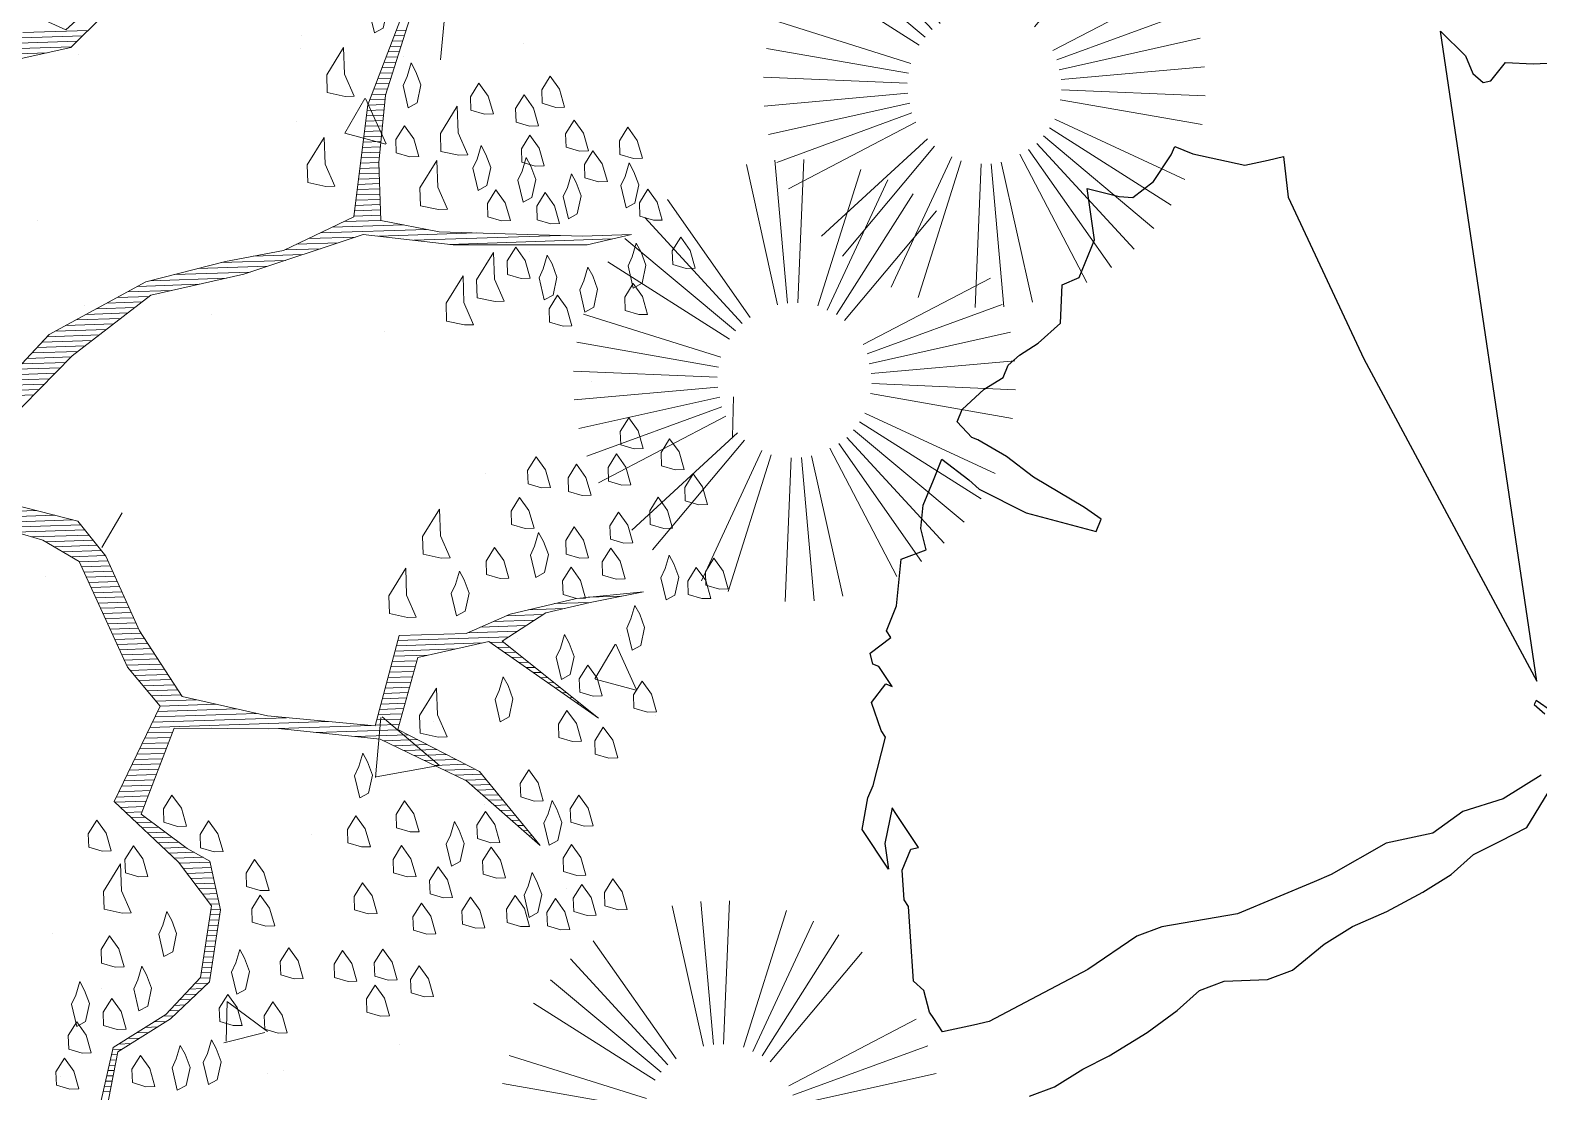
# Model space of a CAD drawing. Header units: millimetres. Extents: x 111 to 1506, y 14 to 566.
# Drawn here: x 237.52 to 239.517, y 90.406 to 91.812 of the extents above; entities that cross this region are included whole.
import ezdxf

# ---------------------------------------------------------------- set-up
doc = ezdxf.new("R2010")
doc.units = ezdxf.units.MM
for name, color, linetype, lineweight in [('ARBOLES', 78, 'Continuous', 5), ('G', 254, 'Continuous', 5), ('PALMERAS114', 114, 'Continuous', 5)]:
    doc.layers.add(name, color=color, linetype=linetype, lineweight=lineweight)
doc.layers.add('fer', color=8, linetype='Continuous')
doc.styles.add('ATTR', font='romans.shx', dxfattribs={"width": 0.8, "height": 2.52})

# ---------------------------------------------------------------- blocks, each defined once
blk = doc.blocks.new('tr')
at = {"layer": 'fer', "color": 97}
for p, q in [((1378.8779, 205.8508), (1378.8243, 205.8595)), ((1378.8779, 205.8508), (1378.8243, 205.8595)), ((1378.9076, 205.8248), (1378.8779, 205.8508)), ((1378.9076, 205.8248), (1378.8779, 205.8508)), ((1378.7231, 205.8248), (1378.7172, 205.7988)), ((1378.7231, 205.8248), (1378.7172, 205.7988)), ((1378.8065, 205.8422), (1378.8541, 205.8075)), ((1378.8065, 205.8422), (1378.8541, 205.8075)), ((1378.9374, 205.7988), (1378.9076, 205.8248)), ((1378.9374, 205.7988), (1378.9076, 205.8248)), ((1378.7231, 205.7988), (1378.7291, 205.8162)), ((1378.7231, 205.7988), (1378.7291, 205.8162)), ((1378.8541, 205.8075), (1378.8898, 205.7642)), ((1378.8541, 205.8075), (1378.8898, 205.7642)), ((1378.6934, 205.7902), (1377.9435, 205.3482)), ((1378.6934, 205.7902), (1377.9435, 205.3482)), ((1378.3839, 205.4175), (1378.6934, 205.7902)), ((1378.3839, 205.4175), (1378.6934, 205.7902)), ((1378.7172, 205.7988), (1378.7231, 205.7988)), ((1378.7172, 205.7988), (1378.7231, 205.7988)), ((1378.9731, 205.7815), (1378.9374, 205.7988)), ((1378.9731, 205.7815), (1378.9374, 205.7988)), ((1378.8898, 205.7642), (1378.9314, 205.7382)), ((1378.8898, 205.7642), (1378.9314, 205.7382)), ((1379.0088, 205.7555), (1378.9731, 205.7815)), ((1379.0088, 205.7555), (1378.9731, 205.7815)), ((1379.0505, 205.7208), (1379.0088, 205.7555)), ((1379.0505, 205.7208), (1379.0088, 205.7555)), ((1378.9314, 205.7382), (1378.9671, 205.6862)), ((1378.9314, 205.7382), (1378.9671, 205.6862)), ((1379.0862, 205.6862), (1379.0505, 205.7208)), ((1379.0862, 205.6862), (1379.0505, 205.7208)), ((1378.9671, 205.6862), (1379.0326, 205.6342)), ((1378.9671, 205.6862), (1379.0326, 205.6342)), ((1379.1219, 205.6602), (1379.0862, 205.6862)), ((1379.1219, 205.6602), (1379.0862, 205.6862)), ((1379.1695, 205.6342), (1379.1219, 205.6602)), ((1379.1695, 205.6342), (1379.1219, 205.6602)), ((1379.0326, 205.6342), (1379.0505, 205.6169)), ((1379.0326, 205.6342), (1379.0505, 205.6169)), ((1379.1933, 205.6082), (1379.1695, 205.6342)), ((1379.1933, 205.6082), (1379.1695, 205.6342)), ((1379.0505, 205.6169), (1379.1278, 205.5389)), ((1379.0505, 205.6169), (1379.1278, 205.5389)), ((1379.2171, 205.5562), (1379.1933, 205.6082)), ((1379.2171, 205.5562), (1379.1933, 205.6082)), ((1379.2409, 205.5302), (1379.2171, 205.5562)), ((1379.2409, 205.5302), (1379.2171, 205.5562)), ((1379.1278, 205.5389), (1379.1814, 205.4522)), ((1379.1278, 205.5389), (1379.1814, 205.4522)), ((1379.2766, 205.5129), (1379.2409, 205.5302)), ((1379.2766, 205.5129), (1379.2409, 205.5302)), ((1377.9376, 205.4782), (1377.9257, 205.5042)), ((1377.9376, 205.4782), (1377.9257, 205.5042)), ((1379.3182, 205.4869), (1379.2766, 205.5129)), ((1379.3182, 205.4869), (1379.2766, 205.5129)), ((1379.3659, 205.4522), (1379.3182, 205.4869)), ((1379.3659, 205.4522), (1379.3182, 205.4869)), ((1377.9495, 205.4435), (1377.9376, 205.4782)), ((1377.9495, 205.4435), (1377.9376, 205.4782)), ((1377.9793, 205.4349), (1377.9495, 205.4435)), ((1377.9793, 205.4349), (1377.9495, 205.4435)), ((1379.1814, 205.4522), (1379.2052, 205.4262)), ((1379.1814, 205.4522), (1379.2052, 205.4262)), ((1379.3956, 205.4262), (1379.3659, 205.4522)), ((1379.3956, 205.4262), (1379.3659, 205.4522)), ((1377.9852, 205.4262), (1377.9793, 205.4349)), ((1377.9852, 205.4262), (1377.9793, 205.4349)), ((1377.9793, 205.4089), (1377.9852, 205.4262)), ((1377.9793, 205.4089), (1377.9852, 205.4262)), ((1379.2052, 205.4262), (1379.2706, 205.3829)), ((1379.2052, 205.4262), (1379.2706, 205.3829)), ((1379.4313, 205.4002), (1379.3956, 205.4262)), ((1379.4313, 205.4002), (1379.3956, 205.4262)), ((1377.9614, 205.3915), (1377.9793, 205.4089)), ((1377.9614, 205.3915), (1377.9793, 205.4089)), ((1378.2232, 205.2442), (1378.3839, 205.4175)), ((1378.2232, 205.2442), (1378.3839, 205.4175)), ((1377.9435, 205.3482), (1377.9614, 205.3915)), ((1377.9435, 205.3482), (1377.9614, 205.3915)), ((1379.4551, 205.3742), (1379.4313, 205.4002)), ((1379.4551, 205.3742), (1379.4313, 205.4002)), ((1379.2706, 205.3829), (1379.3421, 205.3222)), ((1379.2706, 205.3829), (1379.3421, 205.3222)), ((1377.9435, 205.3482), (1377.9435, 205.3482)), ((1377.9435, 205.3482), (1377.9435, 205.3482)), ((1379.3421, 205.3222), (1379.3837, 205.2876)), ((1379.3421, 205.3222), (1379.3837, 205.2876)), ((1379.3837, 205.2876), (1379.3956, 205.2702)), ((1379.3837, 205.2876), (1379.3956, 205.2702)), ((1379.3956, 205.2702), (1379.4135, 205.2442)), ((1379.3956, 205.2702), (1379.4135, 205.2442)), ((1378.1756, 205.2182), (1378.2232, 205.2442)), ((1378.1756, 205.2182), (1378.2232, 205.2442)), ((1379.4135, 205.2442), (1379.4194, 205.2356)), ((1379.4135, 205.2442), (1379.4135, 205.2442)), ((1379.4135, 205.2442), (1379.4194, 205.2356)), ((1379.4135, 205.2442), (1379.4135, 205.2442)), ((1379.4194, 205.2356), (1379.4075, 205.2182)), ((1379.4194, 205.2356), (1379.4075, 205.2182)), ((1378.1756, 205.2182), (1378.1756, 205.2182)), ((1378.1756, 205.2182), (1378.1756, 205.2182)), ((1378.1875, 205.2009), (1378.1756, 205.2182)), ((1378.1756, 205.2182), (1378.1756, 205.2182)), ((1378.1756, 205.2182), (1378.1756, 205.2182)), ((1378.1875, 205.2009), (1378.1756, 205.2182)), ((1379.4016, 205.2096), (1379.3778, 205.1922)), ((1379.4016, 205.2096), (1379.3778, 205.1922)), ((1379.4075, 205.2182), (1379.4016, 205.2096)), ((1379.4075, 205.2182), (1379.4016, 205.2096)), ((1378.2054, 205.1749), (1378.1875, 205.2009)), ((1378.2054, 205.1749), (1378.1875, 205.2009)), ((1379.3778, 205.1922), (1379.3718, 205.1749)), ((1379.3778, 205.1922), (1379.3718, 205.1749)), ((1379.3778, 205.1922), (1379.3778, 205.1922)), ((1379.3778, 205.1922), (1379.3778, 205.1922)), ((1379.3778, 205.1922), (1379.3778, 205.1922)), ((1379.3778, 205.1922), (1379.3778, 205.1922)), ((1378.2113, 205.1402), (1378.2054, 205.1749)), ((1378.2113, 205.1402), (1378.2054, 205.1749)), ((1378.7112, 205.1749), (1378.7053, 205.1489)), ((1378.7112, 205.1749), (1378.7053, 205.1489)), ((1378.7291, 205.1749), (1378.7112, 205.1749)), ((1378.7291, 205.1749), (1378.7112, 205.1749)), ((1378.741, 205.0796), (1378.7291, 205.1749)), ((1378.741, 205.0796), (1378.7291, 205.1749)), ((1379.3718, 205.1749), (1379.3182, 205.1489)), ((1379.3718, 205.1749), (1379.3182, 205.1489)), ((1378.7053, 205.1489), (1378.6934, 205.0709)), ((1378.7053, 205.1489), (1378.6934, 205.0709)), ((1379.3182, 205.1489), (1379.2825, 205.1316)), ((1379.3182, 205.1489), (1379.2825, 205.1316)), ((1379.3182, 205.1489), (1379.3182, 205.1489)), ((1379.3182, 205.1489), (1379.3182, 205.1489)), ((1378.2113, 205.1402), (1378.2113, 205.1402)), ((1378.2173, 205.1056), (1378.2113, 205.1402)), ((1378.2113, 205.1402), (1378.2113, 205.1402)), ((1378.2173, 205.1056), (1378.2113, 205.1402)), ((1379.2825, 205.1316), (1379.2766, 205.1229)), ((1379.2825, 205.1316), (1379.2766, 205.1229)), ((1378.2173, 205.0796), (1378.2173, 205.1056)), ((1378.2173, 205.0796), (1378.2173, 205.1056)), ((1379.2052, 205.1142), (1379.1754, 205.0709)), ((1379.2052, 205.1142), (1379.1754, 205.0709)), ((1379.2111, 205.1056), (1379.2052, 205.1142)), ((1379.2111, 205.1056), (1379.2052, 205.1142)), ((1379.2409, 205.1056), (1379.2111, 205.1056)), ((1379.2409, 205.1056), (1379.2111, 205.1056)), ((1379.2766, 205.1229), (1379.2409, 205.1056)), ((1379.2766, 205.1229), (1379.2409, 205.1056)), ((1379.2468, 205.0882), (1379.2111, 205.0363)), ((1379.2468, 205.0882), (1379.2111, 205.0363)), ((1379.2171, 205.0709), (1379.2468, 205.0882)), ((1379.2171, 205.0709), (1379.2468, 205.0882)), ((1378.2292, 205.0796), (1378.2173, 205.0796)), ((1378.2292, 205.0796), (1378.2173, 205.0796)), ((1378.2709, 205.0709), (1378.2292, 205.0796)), ((1378.2709, 205.0709), (1378.2292, 205.0796)), ((1378.3006, 205.0536), (1378.2709, 205.0709)), ((1378.3006, 205.0536), (1378.2709, 205.0709)), ((1378.6934, 205.0709), (1378.6815, 205.0276)), ((1378.6934, 205.0709), (1378.6815, 205.0276)), ((1378.735, 205.0103), (1378.741, 205.0796)), ((1378.735, 205.0103), (1378.741, 205.0796)), ((1379.1695, 205.0622), (1379.2171, 205.0709)), ((1379.1754, 205.0709), (1379.1695, 205.0622)), ((1379.1695, 205.0622), (1379.2171, 205.0709)), ((1379.1754, 205.0709), (1379.1695, 205.0622)), ((1378.3066, 205.0363), (1378.3006, 205.0536)), ((1378.3066, 205.0363), (1378.3006, 205.0536)), ((1378.3125, 204.9929), (1378.3066, 205.0363)), ((1378.3125, 204.9929), (1378.3066, 205.0363)), ((1378.372, 205.0276), (1378.3125, 204.9929)), ((1378.372, 205.0276), (1378.3125, 204.9929)), ((1378.3839, 205.0276), (1378.372, 205.0276)), ((1378.3839, 205.0276), (1378.372, 205.0276)), ((1378.4256, 205.0276), (1378.3839, 205.0276)), ((1378.4256, 205.0276), (1378.3839, 205.0276)), ((1378.4434, 205.0103), (1378.4256, 205.0276)), ((1378.4434, 205.0103), (1378.4256, 205.0276)), ((1378.491, 205.0276), (1378.4434, 205.0103)), ((1378.491, 205.0276), (1378.4434, 205.0103)), ((1378.5268, 205.0103), (1378.491, 205.0276)), ((1378.5268, 205.0103), (1378.491, 205.0276)), ((1378.6815, 205.0276), (1378.6755, 204.9843)), ((1378.6815, 205.0276), (1378.6755, 204.9843)), ((1379.1516, 205.0276), (1379.0862, 205.0189)), ((1379.1516, 205.0276), (1379.0862, 205.0189)), ((1379.1695, 205.0276), (1379.1516, 205.0276)), ((1379.1695, 205.0276), (1379.1516, 205.0276)), ((1379.2111, 205.0363), (1379.1695, 205.0276)), ((1379.2111, 205.0363), (1379.1695, 205.0276)), ((1378.5506, 204.9929), (1378.5268, 205.0103)), ((1378.5506, 204.9929), (1378.5268, 205.0103)), ((1378.7291, 204.9929), (1378.735, 205.0103)), ((1378.7291, 204.9929), (1378.735, 205.0103)), ((1379.0802, 205.0103), (1379.0505, 204.9843)), ((1379.0802, 205.0103), (1379.0505, 204.9843)), ((1379.0862, 205.0189), (1379.0802, 205.0103)), ((1379.0862, 205.0189), (1379.0802, 205.0103)), ((1379.0862, 205.0189), (1379.0862, 205.0189)), ((1379.0862, 205.0189), (1379.0862, 205.0189)), ((1378.5684, 204.9843), (1378.5506, 204.9929)), ((1378.5684, 204.9843), (1378.5506, 204.9929)), ((1378.5863, 204.9843), (1378.5684, 204.9843)), ((1378.5863, 204.9843), (1378.5684, 204.9843)), ((1378.6101, 204.9669), (1378.5863, 204.9843)), ((1378.6101, 204.9669), (1378.5863, 204.9843)), ((1378.6755, 204.9843), (1378.6755, 204.9756)), ((1378.6755, 204.9843), (1378.6755, 204.9756)), ((1378.7172, 204.9496), (1378.7291, 204.9929)), ((1378.7172, 204.9496), (1378.7291, 204.9929)), ((1379.0207, 205.0016), (1379.0028, 204.9756)), ((1379.0207, 205.0016), (1379.0028, 204.9756)), ((1379.0207, 204.9929), (1379.0207, 205.0016)), ((1379.0207, 204.9929), (1379.0207, 205.0016)), ((1379.0505, 204.9843), (1379.0207, 204.9929)), ((1379.0505, 204.9843), (1379.0207, 204.9929)), ((1379.0505, 204.9843), (1379.0505, 204.9843)), ((1379.0505, 204.9843), (1379.0505, 204.9843)), ((1379.0505, 204.9843), (1379.0505, 204.9843)), ((1379.0505, 204.9843), (1379.0505, 204.9843)), ((1378.6458, 204.9496), (1378.6101, 204.9669)), ((1378.6458, 204.9496), (1378.6101, 204.9669)), ((1378.6755, 204.9756), (1378.6636, 204.9496)), ((1378.6755, 204.9756), (1378.6636, 204.9496)), ((1378.8362, 204.9756), (1378.8124, 204.9583)), ((1378.8362, 204.9756), (1378.8124, 204.9583)), ((1378.86, 204.9496), (1378.8362, 204.9756)), ((1378.86, 204.9496), (1378.8362, 204.9756)), ((1378.9195, 204.9669), (1378.8898, 204.9583)), ((1378.9195, 204.9669), (1378.8898, 204.9583)), ((1378.9552, 204.9669), (1378.9195, 204.9669)), ((1378.9552, 204.9669), (1378.9195, 204.9669)), ((1378.9612, 204.9756), (1378.9552, 204.9669)), ((1378.9612, 204.9756), (1378.9552, 204.9669)), ((1378.9909, 204.9583), (1378.9612, 204.9756)), ((1378.9909, 204.9583), (1378.9612, 204.9756)), ((1379.0028, 204.9669), (1378.9909, 204.9583)), ((1379.0028, 204.9669), (1378.9909, 204.9583)), ((1379.0028, 204.9756), (1379.0028, 204.9669)), ((1379.0028, 204.9756), (1379.0028, 204.9669)), ((1378.6636, 204.9496), (1378.6458, 204.9496)), ((1378.6636, 204.9496), (1378.6458, 204.9496)), ((1378.7469, 204.9496), (1378.7172, 204.9496)), ((1378.7469, 204.9496), (1378.7172, 204.9496)), ((1378.7827, 204.9496), (1378.7469, 204.9496)), ((1378.7827, 204.9496), (1378.7469, 204.9496)), ((1378.8124, 204.9583), (1378.7827, 204.9496)), ((1378.8124, 204.9583), (1378.7827, 204.9496)), ((1378.8898, 204.9583), (1378.86, 204.9496)), ((1378.8898, 204.9583), (1378.86, 204.9496))]:
    blk.add_line(p, q, dxfattribs=at)
blk = doc.blocks.new('*X16')
at = {"color": 0}
for p, q in [((17.9367, 17.35), (18.061, 17.35)), ((17.8637, 17.32), (18.0288, 17.32)), ((17.9087, 17.33), (18.0396, 17.33)), ((17.9347, 17.34), (18.0503, 17.34)), ((18.6429, 17.32), (18.6621, 17.32)), ((18.6471, 17.33), (18.6656, 17.33)), ((17.8487, 17.31), (17.9816, 17.31)), ((18.6303, 17.29), (18.6515, 17.29)), ((18.6345, 17.3), (18.6551, 17.3)), ((18.6387, 17.31), (18.6586, 17.31)), ((18.6176, 17.26), (18.6409, 17.26)), ((18.6218, 17.27), (18.6445, 17.27)), ((18.626, 17.28), (18.648, 17.28)), ((18.605, 17.23), (18.6303, 17.23)), ((18.6092, 17.24), (18.6339, 17.24)), ((18.6134, 17.25), (18.6374, 17.25)), ((18.5924, 17.2), (18.6215, 17.2)), ((18.5966, 17.21), (18.6233, 17.21)), ((18.6008, 17.22), (18.6268, 17.22)), ((18.5868, 17.18), (18.6189, 17.18)), ((18.5884, 17.19), (18.6202, 17.19)), ((18.5821, 17.15), (18.6149, 17.15)), ((18.5837, 17.16), (18.6162, 17.16)), ((18.5853, 17.17), (18.6175, 17.17)), ((18.5774, 17.12), (18.6109, 17.12)), ((18.5789, 17.13), (18.6122, 17.13)), ((18.5805, 17.14), (18.6135, 17.14)), ((18.5726, 17.09), (18.6069, 17.09)), ((18.5742, 17.1), (18.6082, 17.1)), ((18.5758, 17.11), (18.6095, 17.11)), ((18.5679, 17.06), (18.6056, 17.06)), ((18.5695, 17.07), (18.6056, 17.07)), ((18.571, 17.08), (18.6056, 17.08)), ((18.5632, 17.03), (18.6056, 17.03)), ((18.5647, 17.04), (18.6056, 17.04)), ((18.5663, 17.05), (18.6056, 17.05)), ((18.5582, 17), (18.6056, 17)), ((18.5598, 17.01), (18.6056, 17.01)), ((18.5615, 17.02), (18.6056, 17.02)), ((18.5353, 16.97), (18.6056, 16.97)), ((18.5548, 16.98), (18.6056, 16.98)), ((18.5565, 16.99), (18.6056, 16.99)), ((18.4896, 16.95), (18.6918, 16.95)), ((18.5125, 16.96), (18.6485, 16.96)), ((18.4211, 16.92), (18.4892, 16.92)), ((18.4439, 16.93), (18.523, 16.93)), ((18.4668, 16.94), (18.5567, 16.94)), ((18.6009, 16.94), (18.7864, 16.94)), ((18.6675, 16.93), (18.9464, 16.93)), ((18.7342, 16.92), (19.0449, 16.92)), ((18.2545, 16.89), (18.388, 16.89)), ((18.2995, 16.9), (18.4217, 16.9)), ((18.3608, 16.91), (18.4555, 16.91)), ((18.1392, 16.86), (18.2561, 16.86)), ((18.1645, 16.87), (18.3086, 16.87)), ((18.2095, 16.88), (18.3542, 16.88)), ((18.0792, 16.83), (18.1463, 16.83)), ((18.0992, 16.84), (18.1601, 16.84)), ((18.1192, 16.85), (18.2036, 16.85)), ((18.0192, 16.8), (18.1047, 16.8)), ((18.0392, 16.81), (18.1186, 16.81)), ((18.0592, 16.82), (18.1324, 16.82)), ((17.9635, 16.77), (18.0632, 16.77)), ((17.9792, 16.78), (18.0771, 16.78)), ((17.9992, 16.79), (18.0909, 16.79)), ((17.9435, 16.75), (18.0355, 16.75)), ((17.9535, 16.76), (18.0494, 16.76)), ((17.9135, 16.72), (17.9979, 16.72)), ((17.9235, 16.73), (18.0084, 16.73)), ((17.9335, 16.74), (18.0217, 16.74)), ((17.8835, 16.69), (17.9662, 16.69)), ((17.8935, 16.7), (17.9768, 16.7)), ((17.9035, 16.71), (17.9873, 16.71)), ((17.8535, 16.66), (17.9345, 16.66)), ((17.8635, 16.67), (17.9451, 16.67)), ((17.8735, 16.68), (17.9556, 16.68)), ((17.6822, 16.43), (17.9666, 16.43)), ((17.6839, 16.44), (17.9326, 16.44)), ((17.8145, 16.42), (18.0006, 16.42)), ((17.8617, 16.41), (18.0157, 16.41)), ((17.8916, 16.4), (18.0232, 16.4)), ((17.9216, 16.39), (18.0307, 16.39)), ((17.9473, 16.38), (18.0382, 16.38)), ((17.9633, 16.37), (18.0457, 16.37)), ((17.9793, 16.36), (18.0532, 16.36)), ((17.9953, 16.35), (18.0607, 16.35)), ((18.0106, 16.34), (18.0651, 16.34)), ((18.0147, 16.33), (18.0692, 16.33)), ((18.0189, 16.32), (18.0733, 16.32)), ((18.0231, 16.31), (18.0774, 16.31)), ((18.0272, 16.3), (18.0816, 16.3)), ((18.0314, 16.29), (18.0857, 16.29)), ((18.0356, 16.28), (18.0898, 16.28)), ((18.0397, 16.27), (18.0939, 16.27)), ((18.0439, 16.26), (18.098, 16.26)), ((18.0481, 16.25), (18.1021, 16.25)), ((18.0522, 16.24), (18.1063, 16.24)), ((18.0564, 16.23), (18.1104, 16.23)), ((18.9115, 16.23), (18.9795, 16.23)), ((18.9759, 16.24), (19.0395, 16.24)), ((18.0606, 16.22), (18.1145, 16.22)), ((18.0647, 16.21), (18.1186, 16.21)), ((18.0689, 16.2), (18.1236, 16.2)), ((18.7941, 16.2), (18.873, 16.2)), ((18.8191, 16.21), (18.8896, 16.21)), ((18.8615, 16.22), (18.9295, 16.22)), ((18.0731, 16.19), (18.1296, 16.19)), ((18.0772, 16.18), (18.1356, 16.18)), ((18.0814, 16.17), (18.1416, 16.17)), ((18.6114, 16.17), (18.823, 16.17)), ((18.7441, 16.18), (18.8396, 16.18)), ((18.7691, 16.19), (18.8563, 16.19)), ((18.0856, 16.16), (18.1476, 16.16)), ((18.0897, 16.15), (18.1536, 16.15)), ((18.0939, 16.14), (18.1596, 16.14)), ((18.6024, 16.14), (18.6667, 16.14)), ((18.6054, 16.15), (18.7201, 16.15)), ((18.6084, 16.16), (18.7734, 16.16)), ((18.7869, 16.16), (18.812, 16.16)), ((18.8002, 16.15), (18.8237, 16.15)), ((18.8135, 16.14), (18.8354, 16.14)), ((18.1004, 16.13), (18.1656, 16.13)), ((18.1082, 16.12), (18.1716, 16.12)), ((18.116, 16.11), (18.1776, 16.11)), ((18.5934, 16.11), (18.6398, 16.11)), ((18.5964, 16.12), (18.6429, 16.12)), ((18.5994, 16.13), (18.6461, 16.13)), ((18.8269, 16.13), (18.847, 16.13)), ((18.8402, 16.12), (18.8587, 16.12)), ((18.8535, 16.11), (18.8704, 16.11)), ((18.1237, 16.1), (18.1836, 16.1)), ((18.1315, 16.09), (18.1896, 16.09)), ((18.1393, 16.08), (18.1956, 16.08)), ((18.5844, 16.08), (18.6304, 16.08)), ((18.5874, 16.09), (18.6336, 16.09)), ((18.5904, 16.1), (18.6367, 16.1)), ((18.8669, 16.1), (18.882, 16.1)), ((18.8802, 16.09), (18.8937, 16.09)), ((18.8935, 16.08), (18.9054, 16.08)), ((18.1471, 16.07), (18.2239, 16.07)), ((18.1549, 16.06), (18.2619, 16.06)), ((18.5784, 16.06), (18.6242, 16.06)), ((18.5814, 16.07), (18.6273, 16.07)), ((18.9069, 16.07), (18.917, 16.07)), ((18.9202, 16.06), (18.9287, 16.06)), ((18.1392, 16.03), (18.3946, 16.03)), ((18.1444, 16.04), (18.3379, 16.04)), ((18.1497, 16.05), (18.2999, 16.05)), ((18.5694, 16.03), (18.6148, 16.03)), ((18.5724, 16.04), (18.6179, 16.04)), ((18.5754, 16.05), (18.6211, 16.05)), ((18.9335, 16.05), (18.9404, 16.05)), ((18.9469, 16.04), (18.952, 16.04)), ((18.9602, 16.03), (18.9637, 16.03)), ((18.1235, 16), (18.173, 16)), ((18.1287, 16.01), (18.1773, 16.01)), ((18.1339, 16.02), (18.4746, 16.02)), ((18.3591, 16.01), (18.5546, 16.01)), ((18.4501, 16), (18.6064, 16)), ((18.5634, 16.01), (18.6086, 16.01)), ((18.5664, 16.02), (18.6117, 16.02)), ((18.9735, 16.02), (18.9754, 16.02)), ((18.9869, 16.01), (18.987, 16.01)), ((18.1077, 15.97), (18.1604, 15.97)), ((18.113, 15.98), (18.1646, 15.98)), ((18.1182, 15.99), (18.1688, 15.99)), ((18.5234, 15.99), (18.6244, 15.99)), ((18.5781, 15.98), (18.6424, 15.98)), ((18.5971, 15.97), (18.6604, 15.97)), ((18.092, 15.94), (18.1478, 15.94)), ((18.0973, 15.95), (18.152, 15.95)), ((18.1025, 15.96), (18.1562, 15.96)), ((18.6161, 15.96), (18.6784, 15.96)), ((18.6351, 15.95), (18.6964, 15.95)), ((18.6541, 15.94), (18.7144, 15.94)), ((18.0763, 15.91), (18.1351, 15.91)), ((18.0816, 15.92), (18.1394, 15.92)), ((18.0868, 15.93), (18.1436, 15.93)), ((18.6731, 15.93), (18.7324, 15.93)), ((18.6921, 15.92), (18.7504, 15.92)), ((18.7111, 15.91), (18.7628, 15.91)), ((18.0627, 15.88), (18.1225, 15.88)), ((18.0658, 15.89), (18.1267, 15.89)), ((18.0711, 15.9), (18.1309, 15.9)), ((18.7301, 15.9), (18.7704, 15.9)), ((18.7421, 15.89), (18.7781, 15.89)), ((18.7528, 15.88), (18.7857, 15.88)), ((18.0727, 15.87), (18.1183, 15.87)), ((18.0827, 15.86), (18.1141, 15.86)), ((18.7634, 15.87), (18.7934, 15.87)), ((18.7741, 15.86), (18.801, 15.86)), ((18.0927, 15.85), (18.1197, 15.85)), ((18.1027, 15.84), (18.1322, 15.84)), ((18.1127, 15.83), (18.1447, 15.83)), ((18.7848, 15.85), (18.8087, 15.85)), ((18.7954, 15.84), (18.8163, 15.84)), ((18.8061, 15.83), (18.824, 15.83)), ((18.1227, 15.82), (18.1572, 15.82)), ((18.1327, 15.81), (18.1697, 15.81)), ((18.1427, 15.8), (18.1822, 15.8)), ((18.8168, 15.82), (18.8316, 15.82)), ((18.8274, 15.81), (18.8393, 15.81)), ((18.8381, 15.8), (18.8469, 15.8)), ((18.1527, 15.79), (18.1947, 15.79)), ((18.1627, 15.78), (18.2105, 15.78)), ((18.1727, 15.77), (18.2271, 15.77)), ((18.8488, 15.79), (18.8545, 15.79)), ((18.8594, 15.78), (18.8622, 15.78)), ((18.182, 15.76), (18.2403, 15.76)), ((18.189, 15.75), (18.2422, 15.75)), ((18.196, 15.74), (18.244, 15.74)), ((18.203, 15.73), (18.2458, 15.73)), ((18.21, 15.72), (18.2476, 15.72)), ((18.217, 15.71), (18.2494, 15.71)), ((18.224, 15.7), (18.2512, 15.7)), ((18.231, 15.69), (18.2531, 15.69)), ((18.238, 15.68), (18.2549, 15.68)), ((18.2348, 15.65), (18.2534, 15.65)), ((18.2367, 15.66), (18.2553, 15.66)), ((18.2385, 15.67), (18.2567, 15.67)), ((18.231, 15.63), (18.2497, 15.63)), ((18.2329, 15.64), (18.2515, 15.64)), ((18.2254, 15.6), (18.244, 15.6)), ((18.2273, 15.61), (18.2459, 15.61)), ((18.2292, 15.62), (18.2478, 15.62)), ((18.2198, 15.57), (18.2384, 15.57)), ((18.2217, 15.58), (18.2403, 15.58)), ((18.2235, 15.59), (18.2422, 15.59)), ((18.2132, 15.54), (18.2328, 15.54)), ((18.216, 15.55), (18.2347, 15.55)), ((18.2179, 15.56), (18.2365, 15.56)), ((18.1832, 15.51), (18.2059, 15.51)), ((18.1932, 15.52), (18.2171, 15.52)), ((18.2032, 15.53), (18.2284, 15.53)), ((18.1532, 15.48), (18.1721, 15.48)), ((18.1632, 15.49), (18.1834, 15.49)), ((18.1732, 15.5), (18.1946, 15.5)), ((18.1066, 15.45), (18.1297, 15.45)), ((18.1238, 15.46), (18.1468, 15.46)), ((18.1409, 15.47), (18.1609, 15.47)), ((18.0552, 15.42), (18.0783, 15.42)), ((18.0723, 15.43), (18.0954, 15.43)), ((18.0895, 15.44), (18.1126, 15.44)), ((18.0407, 15.4), (18.0516, 15.4)), ((18.0433, 15.41), (18.0611, 15.41)), ((18.0327, 15.37), (18.0447, 15.37)), ((18.0353, 15.38), (18.047, 15.38)), ((18.038, 15.39), (18.0493, 15.39)), ((18.0247, 15.34), (18.0378, 15.34)), ((18.0273, 15.35), (18.0401, 15.35)), ((18.03, 15.36), (18.0424, 15.36)), ((18.022, 15.33), (18.0355, 15.33))]:
    blk.add_line(p, q, dxfattribs=at)
blk = doc.blocks.new('E1E')
at = {"layer": 'ARBOLES', "ltscale": 0.2}
for p, q in [((95.1485, 59.1133), (95.1485, 59.1133)), ((94.8241, 58.9714), (94.8241, 58.9714)), ((94.8455, 58.9854), (94.8455, 58.9854)), ((94.928, 58.9668), (94.8733, 58.9268)), ((94.948, 58.9033), (94.9254, 58.9629)), ((95.1411, 58.9598), (95.1411, 58.9598)), ((94.9473, 58.9039), (94.8701, 58.9236)), ((95.2463, 58.9074), (95.2463, 58.9074)), ((94.6676, 58.8635), (94.6676, 58.8635)), ((94.9236, 58.6057), (94.9236, 58.6057)), ((94.5138, 58.5333), (94.5138, 58.5333)), ((95.1355, 58.5085), (95.1355, 58.5085)), ((94.8624, 58.4826), (94.7765, 58.4282)), ((94.8909, 58.3921), (94.8631, 58.4837)), ((95.2104, 58.4729), (95.2104, 58.4729)), ((94.6865, 58.4581), (94.6865, 58.4581)), ((95.013, 58.4632), (95.013, 58.4632)), ((94.8895, 58.3905), (94.7758, 58.4277)), ((95.4709, 58.3857), (95.4709, 58.3857)), ((94.811, 58.3666), (94.811, 58.3666)), ((94.8922, 58.3418), (94.8922, 58.3418)), ((95.3957, 58.2452), (95.4049, 58.3083)), ((94.4865, 58.2246), (94.4865, 58.2246)), ((94.5977, 58.207), (94.5304, 58.1986)), ((94.5888, 58.1437), (94.598, 58.2068)), ((94.5882, 58.1432), (94.5302, 58.1979)), ((94.7363, 58.1935), (94.7363, 58.1935)), ((94.5867, 58.1273), (94.5867, 58.1273)), ((94.8833, 57.9689), (94.8833, 57.9689)), ((95.5753, 57.9605), (95.5753, 57.9605)), ((95.3825, 57.8989), (95.3825, 57.8989)), ((95.6956, 57.8639), (95.6956, 57.8639)), ((95.1169, 57.82), (95.1169, 57.82)), ((94.5376, 57.7708), (94.5376, 57.7708)), ((94.7808, 57.7703), (94.7808, 57.7703)), ((94.5622, 57.7074), (94.5397, 57.767)), ((94.9516, 57.6149), (94.9516, 57.6149)), ((95.7341, 57.5948), (95.7341, 57.5948)), ((95.2942, 57.551), (95.227, 57.5425)), ((95.2854, 57.4877), (95.2946, 57.5508)), ((95.3729, 57.5622), (95.3729, 57.5622)), ((95.2847, 57.4872), (95.2267, 57.5419)), ((94.7552, 57.4724), (94.7552, 57.4724)), ((95.4096, 57.4529), (95.4096, 57.4529)), ((95.4163, 57.4332), (95.4163, 57.4332)), ((95.2247, 57.2935), (95.1969, 57.385)), ((95.2543, 57.4023), (95.2543, 57.4023)), ((95.0851, 57.311), (95.0851, 57.311))]:
    blk.add_line(p, q, dxfattribs=at)
for points in [[(95.5861, 58.3417), (95.4965, 58.333), (95.43, 58.3423), (95.2954, 58.4695), (95.2238, 58.5077), (95.2346, 58.6762), (95.103, 58.7267), (95.0285, 58.7715), (95.0017, 58.8842), (95.0305, 58.9594), (95.0883, 59.0397), (95.0709, 59.1488)], [(95.0608, 59.1365), (95.0789, 59.0433), (95.0211, 58.963), (94.9858, 58.8849), (95.0126, 58.7722), (95.0574, 58.7064), (95.0987, 58.7014), (95.1869, 58.6783), (95.1899, 58.5316), (95.0309, 58.4686), (94.8791, 58.4244), (94.7266, 58.4344), (94.579, 58.4856), (94.7128, 58.4127), (94.8589, 58.3998), (94.8727, 58.2812), (94.7773, 58.2154), (94.5691, 58.2629), (94.7578, 58.2067), (94.7101, 58.1387), (94.6509, 58.0967), (94.5786, 58.049), (94.6733, 58.0989), (94.7622, 58.1619), (94.8156, 58.2168), (94.9132, 58.2603), (94.8943, 58.4077), (95.0591, 58.4577), (95.1971, 58.4802), (95.2991, 58.4087), (95.3939, 58.3185), (95.4561, 58.2838), (95.5811, 58.3005)], [(95.6347, 58.2152), (95.5632, 58.0431), (95.4838, 57.9065), (95.3588, 57.8196), (95.2064, 57.6894), (95.0676, 57.651), (94.8696, 57.5706), (94.8103, 57.5286), (94.8819, 57.5605), (95.0958, 57.6402), (95.189, 57.6583), (95.2267, 57.5738), (95.2571, 57.4704), (95.2673, 57.3425)], [(95.2803, 57.3482), (95.2773, 57.495), (95.2418, 57.6273), (95.231, 57.6692), (95.3147, 57.761), (95.3935, 57.8117), (95.499, 57.8898), (95.6102, 58.0251), (95.6715, 58.1849)], [(95.8454, 57.6544), (95.75, 57.5886), (95.693, 57.4541), (95.6447, 57.3001), (95.6897, 57.0941), (95.6801, 57.308), (95.7154, 57.4563), (95.7681, 57.5655), (95.8158, 57.5633), (95.9193, 57.3834)]]:
    blk.add_lwpolyline(points, dxfattribs=at)
for points in [[(95.1273, 59.1272), (95.1497, 59.1294), (95.1584, 59.1099), (95.154, 59.0846), (95.1323, 59.0983), (95.1143, 59.1214)], [(95.0167, 59.078), (95.0391, 59.0801), (95.0478, 59.0606), (95.0435, 59.0353), (95.0218, 59.049), (95.0037, 59.0722)], [(95.1309, 59.0665), (95.1533, 59.0687), (95.162, 59.0491), (95.1577, 59.0238), (95.136, 59.0376), (95.1179, 59.0607)], [(94.9885, 59.0187), (94.9893, 59.0346), (94.9683, 59.0642), (94.9582, 59.0519), (94.9632, 59.023), (94.9784, 59.0064), (94.9907, 58.9963)], [(94.9459, 58.9919), (94.9466, 59.0078), (94.9256, 59.0374), (94.9155, 59.0251), (94.9206, 58.9962), (94.9358, 58.9796), (94.9481, 58.9695)], [(95.1751, 58.9848), (95.1758, 59.0007), (95.1548, 59.0303), (95.1447, 59.018), (95.1498, 58.9891), (95.165, 58.9725), (95.1773, 58.9624)], [(95.0934, 59.0108), (95.1158, 59.013), (95.1245, 58.9935), (95.1201, 58.9681), (95.0985, 58.9819), (95.0804, 59.005)], [(95.0927, 58.9248), (95.0934, 58.9407), (95.0724, 58.9703), (95.0623, 58.958), (95.0674, 58.9291), (95.0826, 58.9125), (95.0949, 58.9023)], [(94.8534, 58.9195), (94.8758, 58.9217), (94.8845, 58.9022), (94.8802, 58.8769), (94.8585, 58.8906), (94.8404, 58.9137)], [(94.9243, 58.9355), (94.9467, 58.9377), (94.9554, 58.9182), (94.951, 58.8928), (94.9294, 58.9066), (94.9113, 58.9297)], [(95.1339, 58.9197), (95.1563, 58.9219), (95.165, 58.9024), (95.1607, 58.8771), (95.139, 58.8908), (95.1209, 58.9139)], [(94.9583, 58.8415), (94.959, 58.8574), (94.938, 58.8871), (94.9279, 58.8748), (94.933, 58.8458), (94.9482, 58.8292), (94.9605, 58.8191)], [(95.0884, 58.8293), (95.0892, 58.8452), (95.0682, 58.8749), (95.0581, 58.8626), (95.0631, 58.8336), (95.0783, 58.817), (95.0906, 58.8069)], [(94.7125, 58.8334), (94.7349, 58.8356), (94.7436, 58.8161), (94.7393, 58.7908), (94.7176, 58.8045), (94.6995, 58.8276)], [(94.8622, 58.8299), (94.8846, 58.8321), (94.8933, 58.8126), (94.889, 58.7873), (94.8673, 58.801), (94.8492, 58.8241)], [(95.1557, 58.8359), (95.1846, 58.841), (95.1962, 58.8149), (95.1875, 58.7643), (95.1701, 58.8034), (95.1427, 58.8301)], [(94.7812, 58.8016), (94.8036, 58.8038), (94.8123, 58.7843), (94.808, 58.759), (94.7863, 58.7727), (94.7682, 58.7959)], [(94.6591, 58.7784), (94.6815, 58.7806), (94.6902, 58.7611), (94.6859, 58.7358), (94.6642, 58.7495), (94.6461, 58.7726)], [(94.7227, 58.7756), (94.7451, 58.7778), (94.7538, 58.7583), (94.7495, 58.7329), (94.7278, 58.7467), (94.7097, 58.7698)], [(94.936, 58.7692), (94.9584, 58.7714), (94.9671, 58.7519), (94.9627, 58.7266), (94.941, 58.7403), (94.9229, 58.7634)], [(95.1528, 58.7723), (95.1752, 58.7744), (95.1839, 58.7549), (95.1796, 58.7296), (95.1579, 58.7434), (95.1398, 58.7665)], [(95.2222, 58.7564), (95.2446, 58.7586), (95.2533, 58.7391), (95.249, 58.7138), (95.2273, 58.7275), (95.2092, 58.7506)], [(94.9656, 58.7201), (94.988, 58.7223), (94.9967, 58.7028), (94.9924, 58.6775), (94.9707, 58.6912), (94.9526, 58.7143)], [(94.6931, 58.6845), (94.7155, 58.6867), (94.7242, 58.6671), (94.7199, 58.6418), (94.6982, 58.6556), (94.6801, 58.6787)], [(94.7922, 58.6896), (94.8146, 58.6918), (94.8233, 58.6723), (94.8189, 58.647), (94.7972, 58.6607), (94.7791, 58.6838)], [(95.0567, 58.6905), (95.0791, 58.6927), (95.0878, 58.6732), (95.0835, 58.6479), (95.0618, 58.6616), (95.0437, 58.6847)], [(95.1261, 58.6747), (95.1485, 58.6768), (95.1572, 58.6573), (95.1529, 58.632), (95.1312, 58.6457), (95.1131, 58.6689)], [(94.6245, 58.6461), (94.6469, 58.6483), (94.6556, 58.6288), (94.6513, 58.6035), (94.6296, 58.6172), (94.6115, 58.6403)], [(94.5594, 58.6172), (94.5818, 58.6193), (94.5905, 58.5998), (94.5862, 58.5745), (94.5645, 58.5882), (94.5464, 58.6114)], [(94.6903, 58.6209), (94.7127, 58.623), (94.7214, 58.6035), (94.7171, 58.5782), (94.6954, 58.5919), (94.6773, 58.6151)], [(94.7568, 58.6115), (94.7792, 58.6137), (94.7879, 58.5942), (94.7836, 58.5689), (94.7619, 58.5826), (94.7438, 58.6057)], [(94.498, 58.5976), (94.5204, 58.5998), (94.5291, 58.5803), (94.5248, 58.555), (94.5031, 58.5687), (94.485, 58.5918)], [(94.5725, 58.5528), (94.5732, 58.5687), (94.5522, 58.5984), (94.5421, 58.5861), (94.5472, 58.5571), (94.5624, 58.5405), (94.5747, 58.5304)], [(94.8421, 58.5949), (94.8645, 58.5971), (94.8732, 58.5776), (94.8689, 58.5523), (94.8472, 58.566), (94.8291, 58.5891)], [(94.4677, 58.5607), (94.4901, 58.5629), (94.4988, 58.5434), (94.4944, 58.5181), (94.4728, 58.5318), (94.4547, 58.5549)], [(94.6238, 58.5601), (94.6462, 58.5623), (94.6549, 58.5428), (94.6506, 58.5175), (94.6289, 58.5312), (94.6108, 58.5543)], [(94.7178, 58.524), (94.7185, 58.5399), (94.6975, 58.5695), (94.6874, 58.5572), (94.6925, 58.5283), (94.7077, 58.5117), (94.72, 58.5016)], [(94.7792, 58.5436), (94.8017, 58.5458), (94.8103, 58.5262), (94.806, 58.5009), (94.7843, 58.5147), (94.7662, 58.5378)], [(94.425, 58.5339), (94.4474, 58.5361), (94.4561, 58.5166), (94.4518, 58.4913), (94.4301, 58.505), (94.412, 58.5281)], [(94.6535, 58.511), (94.6759, 58.5131), (94.6846, 58.4936), (94.6803, 58.4683), (94.6586, 58.482), (94.6405, 58.5052)], [(94.8942, 58.4779), (94.8949, 58.4938), (94.874, 58.5234), (94.8638, 58.5111), (94.8689, 58.4822), (94.8841, 58.4656), (94.8964, 58.4555)], [(94.5067, 58.508), (94.5292, 58.5101), (94.5378, 58.4906), (94.5335, 58.4653), (94.5118, 58.479), (94.4937, 58.5022)], [(94.5863, 58.4343), (94.587, 58.4502), (94.566, 58.4798), (94.5559, 58.4675), (94.561, 58.4386), (94.5762, 58.422), (94.5885, 58.4119)], [(94.5256, 58.4306), (94.548, 58.4328), (94.5567, 58.4133), (94.5524, 58.388), (94.5307, 58.4017), (94.5126, 58.4248)], [(94.6145, 58.4235), (94.6369, 58.4256), (94.6456, 58.4061), (94.6413, 58.3808), (94.6196, 58.3945), (94.6015, 58.4177)], [(94.7945, 58.3867), (94.8235, 58.3918), (94.835, 58.3658), (94.8264, 58.3152), (94.809, 58.3542), (94.7815, 58.3809)], [(94.7324, 58.2811), (94.7332, 58.297), (94.7122, 58.3267), (94.7021, 58.3144), (94.7071, 58.2854), (94.7223, 58.2688), (94.7346, 58.2587)], [(94.53, 58.3157), (94.5524, 58.3179), (94.5611, 58.2984), (94.5568, 58.2731), (94.5351, 58.2868), (94.517, 58.3099)], [(94.5936, 58.3128), (94.616, 58.315), (94.6247, 58.2955), (94.6204, 58.2702), (94.5987, 58.2839), (94.5806, 58.307)], [(94.5004, 58.2246), (94.5228, 58.2268), (94.5315, 58.2072), (94.5272, 58.1819), (94.5055, 58.1957), (94.4874, 58.2188)], [(94.5901, 58.2333), (94.6125, 58.2355), (94.6212, 58.216), (94.6168, 58.1907), (94.5952, 58.2044), (94.5771, 58.2275)], [(94.6675, 58.182), (94.6682, 58.1979), (94.6472, 58.2276), (94.6371, 58.2153), (94.6422, 58.1864), (94.6573, 58.1697), (94.6696, 58.1596)], [(94.9118, 58.2285), (94.9407, 58.2336), (94.9523, 58.2075), (94.9436, 58.1569), (94.9262, 58.196), (94.8988, 58.2227)], [(94.8605, 58.1511), (94.8612, 58.167), (94.8402, 58.1966), (94.8301, 58.1843), (94.8352, 58.1554), (94.8504, 58.1388), (94.8627, 58.1287)], [(94.5808, 58.0967), (94.5815, 58.1126), (94.5605, 58.1422), (94.5504, 58.1299), (94.5555, 58.101), (94.5707, 58.0844), (94.583, 58.0743)], [(94.7983, 58.1156), (94.8208, 58.1178), (94.8294, 58.0983), (94.8251, 58.073), (94.8034, 58.0867), (94.7853, 58.1098)], [(94.8974, 58.1208), (94.9263, 58.1258), (94.9379, 58.0998), (94.9292, 58.0492), (94.9119, 58.0882), (94.8844, 58.115)], [(94.6733, 58.0989), (94.6957, 58.1011), (94.7044, 58.0816), (94.7001, 58.0563), (94.6784, 58.07), (94.6603, 58.0931)], [(94.7666, 58.0469), (94.7673, 58.0628), (94.7463, 58.0925), (94.7362, 58.0802), (94.7413, 58.0512), (94.7565, 58.0346), (94.7688, 58.0245)], [(94.5606, 58.002), (94.5613, 58.0179), (94.5403, 58.0475), (94.5302, 58.0352), (94.5353, 58.0063), (94.5505, 57.9897), (94.5628, 57.9796)], [(94.6263, 58.0468), (94.6488, 58.049), (94.6574, 58.0295), (94.6531, 58.0042), (94.6314, 58.0179), (94.6133, 58.041)], [(94.6929, 58.0375), (94.7153, 58.0397), (94.724, 58.0202), (94.7196, 57.9948), (94.6979, 58.0086), (94.6799, 58.0317)], [(94.4883, 58.0243), (94.5107, 58.0265), (94.5194, 58.007), (94.5151, 57.9817), (94.4934, 57.9954), (94.4753, 58.0185)], [(94.7912, 58.0267), (94.8136, 58.0289), (94.8223, 58.0094), (94.818, 57.9841), (94.7963, 57.9978), (94.7782, 58.0209)], [(94.4681, 57.9997), (94.4905, 58.0019), (94.4992, 57.9824), (94.4948, 57.9571), (94.4732, 57.9708), (94.4551, 57.9939)], [(94.6365, 57.989), (94.6589, 57.9912), (94.6676, 57.9717), (94.6633, 57.9464), (94.6416, 57.9601), (94.6235, 57.9832)], [(94.5867, 57.9434), (94.6091, 57.9456), (94.6178, 57.9261), (94.6134, 57.9008), (94.5917, 57.9145), (94.5737, 57.9376)], [(94.7269, 57.9435), (94.7493, 57.9457), (94.758, 57.9262), (94.7537, 57.9009), (94.732, 57.9146), (94.7139, 57.9377)], [(94.7912, 57.9566), (94.8136, 57.9588), (94.8223, 57.9393), (94.818, 57.914), (94.7963, 57.9277), (94.7782, 57.9508)], [(94.5491, 57.8877), (94.5715, 57.8899), (94.5802, 57.8704), (94.5759, 57.8451), (94.5542, 57.8588), (94.5361, 57.8819)], [(94.6742, 57.9045), (94.6966, 57.9066), (94.7053, 57.8871), (94.7009, 57.8618), (94.6792, 57.8755), (94.6612, 57.8987)], [(94.6048, 57.8502), (94.6272, 57.8524), (94.6359, 57.8329), (94.6316, 57.8076), (94.6099, 57.8213), (94.5918, 57.8444)], [(94.6778, 57.8437), (94.7002, 57.8459), (94.7089, 57.8264), (94.7046, 57.8011), (94.6829, 57.8148), (94.6648, 57.8379)], [(95.0025, 57.7623), (95.0314, 57.7674), (95.0429, 57.7413), (95.0343, 57.6907), (95.0169, 57.7298), (94.9894, 57.7565)], [(94.8565, 57.7051), (94.8789, 57.7072), (94.8876, 57.6877), (94.8832, 57.6624), (94.8616, 57.6761), (94.8435, 57.6993)], [(94.9714, 57.7095), (95.0003, 57.7146), (95.0119, 57.6885), (95.0033, 57.6379), (94.9859, 57.677), (94.9584, 57.7037)], [(94.8529, 57.6255), (94.8536, 57.6414), (94.8326, 57.6711), (94.8225, 57.6588), (94.8276, 57.6299), (94.8428, 57.6132), (94.8551, 57.6031)], [(94.9201, 57.6321), (94.9208, 57.648), (94.8999, 57.6776), (94.8898, 57.6653), (94.8948, 57.6364), (94.91, 57.6198), (94.9223, 57.6097)], [(94.9469, 57.6596), (94.9693, 57.6618), (94.978, 57.6423), (94.9736, 57.6169), (94.9519, 57.6307), (94.9339, 57.6538)], [(94.7517, 57.6428), (94.7741, 57.645), (94.7828, 57.6255), (94.7785, 57.6002), (94.7568, 57.6139), (94.7387, 57.637)], [(95.2902, 57.641), (95.3192, 57.6461), (95.3307, 57.6201), (95.3221, 57.5695), (95.3047, 57.6085), (95.2772, 57.6352)], [(94.7959, 57.5612), (94.7966, 57.5771), (94.7756, 57.6067), (94.7655, 57.5944), (94.7705, 57.5655), (94.7857, 57.5489), (94.798, 57.5388)], [(95.1103, 57.6076), (95.1392, 57.6127), (95.1508, 57.5867), (95.1421, 57.5361), (95.1248, 57.5751), (95.0973, 57.6019)], [(95.0105, 57.5866), (95.0329, 57.5888), (95.0416, 57.5693), (95.0373, 57.544), (95.0156, 57.5577), (94.9975, 57.5808)], [(94.9361, 57.5613), (94.9585, 57.5634), (94.9672, 57.5439), (94.9629, 57.5186), (94.9412, 57.5323), (94.9231, 57.5555)], [(95.0836, 57.51), (95.0843, 57.5259), (95.0633, 57.5556), (95.0532, 57.5433), (95.0583, 57.5144), (95.0735, 57.4977), (95.0858, 57.4876)], [(94.7091, 57.5459), (94.7315, 57.5481), (94.7402, 57.5286), (94.7359, 57.5033), (94.7142, 57.517), (94.6961, 57.5401)], [(94.9332, 57.4976), (94.934, 57.5135), (94.913, 57.5432), (94.9029, 57.5309), (94.9079, 57.502), (94.9231, 57.4853), (94.9354, 57.4752)], [(95.0099, 57.5006), (95.0106, 57.5165), (94.9896, 57.5461), (94.9795, 57.5338), (94.9846, 57.5049), (94.9998, 57.4883), (95.0121, 57.4782)], [(95.1841, 57.547), (95.2065, 57.5492), (95.2151, 57.5296), (95.2108, 57.5043), (95.1891, 57.5181), (95.171, 57.5412)], [(95.1125, 57.5151), (95.1414, 57.5202), (95.153, 57.4942), (95.1444, 57.4436), (95.127, 57.4826), (95.0995, 57.5093)], [(94.7865, 57.4946), (94.8089, 57.4968), (94.8176, 57.4773), (94.8133, 57.452), (94.7916, 57.4657), (94.7735, 57.4889)], [(94.8545, 57.447), (94.8552, 57.4629), (94.8342, 57.4925), (94.8241, 57.4802), (94.8292, 57.4513), (94.8444, 57.4347), (94.8567, 57.4246)], [(94.9933, 57.4854), (95.0157, 57.4876), (95.0243, 57.4681), (95.02, 57.4428), (94.9983, 57.4565), (94.9802, 57.4796)], [(95.3157, 57.4965), (95.3446, 57.5015), (95.3561, 57.4755), (95.3475, 57.4249), (95.3301, 57.4639), (95.3026, 57.4907)], [(94.8906, 57.4709), (94.913, 57.4731), (94.9217, 57.4535), (94.9174, 57.4282), (94.8957, 57.442), (94.8776, 57.4651)], [(95.2362, 57.4299), (95.2369, 57.4458), (95.2159, 57.4754), (95.2058, 57.4631), (95.2109, 57.4342), (95.2261, 57.4176), (95.2384, 57.4075)], [(94.9369, 57.4369), (94.9593, 57.4391), (94.968, 57.4196), (94.9637, 57.3943), (94.942, 57.408), (94.9239, 57.4311)], [(95.0258, 57.4298), (95.0482, 57.4319), (95.0569, 57.4124), (95.0526, 57.3871), (95.0309, 57.4008), (95.0128, 57.424)], [(95.0996, 57.4392), (95.122, 57.4414), (95.1306, 57.4219), (95.1263, 57.3966), (95.1046, 57.4103), (95.0865, 57.4334)], [(94.8531, 57.4152), (94.8755, 57.4174), (94.8842, 57.3978), (94.8798, 57.3725), (94.8581, 57.3863), (94.8401, 57.4094)], [(94.9984, 57.3864), (95.0208, 57.3885), (95.0295, 57.369), (95.0252, 57.3437), (95.0035, 57.3575), (94.9854, 57.3806)], [(95.3309, 57.3396), (95.3317, 57.3555), (95.3107, 57.3851), (95.3006, 57.3728), (95.3056, 57.3439), (95.3208, 57.3273), (95.3331, 57.3172)]]:
    blk.add_lwpolyline(points, close=True, dxfattribs=at)
at = {"layer": 'ARBOLES', "ltscale": 0.2, "xscale": 0.8372139817761642, "yscale": 0.8372139817761642, "zscale": 0.8372139817761642, "rotation": 204.0028523145856}
blk.add_blockref('*X16', (103.6395, 76.9735), dxfattribs=at)
blk = doc.blocks.new('EVG7')
for p, q in [((-3.91, 19.67), (-9.01, 58.4)), ((1.55, 19.67), (6.65, 58.4)), ((-9.21, 18.3), (-24.14, 54.35)), ((-6.59, 19.1), (-16.71, 56.87)), ((4.23, 19.1), (14.35, 56.87)), ((6.85, 18.3), (21.78, 54.35)), ((-11.62, 16.99), (-31.18, 50.87)), ((9.26, 16.99), (28.82, 50.87)), ((-13.82, 15.38), (-37.7, 46.51)), ((-16, 13.74), (-43.6, 41.34)), ((-17.84, 11.7), (-48.78, 35.44)), ((15.48, 11.7), (46.42, 35.44)), ((17.04, 9.43), (50.78, 28.91)), ((-20.59, 6.96), (-56.61, 21.87)), ((18.24, 6.96), (54.25, 21.87)), ((-21.61, 4.39), (-59.13, 14.44)), ((19.8, 1.68), (58.31, 6.74)), ((-22.19, -1.09), (-61.18, -1.09)), ((-22.16, -3.85), (-60.66, -8.92)), ((19.8, -3.85), (58.31, -8.92)), ((19.83, -1.09), (58.82, -1.09)), ((19.25, -6.56), (56.78, -16.62)), ((-20.59, -9.13), (-56.61, -24.05)), ((-19.4, -11.61), (-53.14, -31.09)), ((-17.84, -13.87), (-48.78, -37.61)), ((13.64, -15.91), (41.25, -43.51)), ((15.48, -13.87), (46.42, -37.61)), ((-13.82, -17.56), (-37.7, -48.69)), ((-11.62, -19.17), (-31.18, -53.05)), ((9.26, -19.17), (28.82, -53.05)), ((11.46, -17.56), (35.35, -48.69)), ((-9.21, -20.47), (-24.14, -56.52)), ((-6.59, -21.27), (-16.71, -59.04)), ((-3.91, -21.84), (-9.01, -60.57)), ((-1.18, -22.12), (-1.18, -61.09)), ((4.23, -21.27), (14.35, -59.04)), ((6.85, -20.47), (21.78, -56.52))]:
    blk.add_line(p, q)
at = {"style": 'ATTR', "width": 0.8, "flags": 9}
blk.add_attdef('ESTCODE', (0, 0), '', height=0.7, dxfattribs=at)

msp = doc.modelspace()

# ---------------------------------------------------------------- hatches: boundary and pattern name
at = {"layer": 'G', "lineweight": 100, "ltscale": 1000}
h = msp.add_hatch(dxfattribs=at)
h.set_pattern_fill('AR-HBONE', color=256, scale=0.046, angle=-105.01068, style=0)
h.set_pattern_definition([(299.989322, (1759.44181, -290.11183), (0.251336119, -0.067395514), [0.552, -0.184]), (29.989322, (1759.53378, -290.2712), (0.251336119, -0.067395514), [0.552, -0.184])])
edge = h.paths.add_edge_path()
edge.add_line((245.14386, 88.77243), (288.23794, 78.57046))
edge.add_line((288.23794, 78.57046), (200.7159, 95.15598))
edge.add_line((200.7159, 95.15598), (201.10543, 97.11776))
edge.add_line((201.10543, 97.11776), (290.19297, 80.23558))

# ---------------------------------------------------------------- block references
at = {"lineweight": 100, "rotation": 247.9147716791316}
msp.add_blockref('tr', (567.19282, 1445.85652), dxfattribs=at)
at = {"layer": 'ARBOLES', "color": 0, "xscale": 0.8310831642732954, "yscale": 0.8310831642732954, "zscale": 0.8310831642732954, "rotation": 157.9147716791316}
msp.add_blockref('E1E', (329.30593, 106.21874), dxfattribs=at)
at = {"layer": 'PALMERAS114', "extrusion": (0, 0, -1), "xscale": -0.004880888891868356, "yscale": 0.004880888891718753, "zscale": -0.004880888891868356, "rotation": 294.9205878507973}
for p in [(-238.78087, 91.74503), (-238.52943, 91.35578), (-238.43109, 90.37416)]:
    msp.add_blockref('EVG7', p, dxfattribs=at)

doc.saveas('drawing.dxf')
